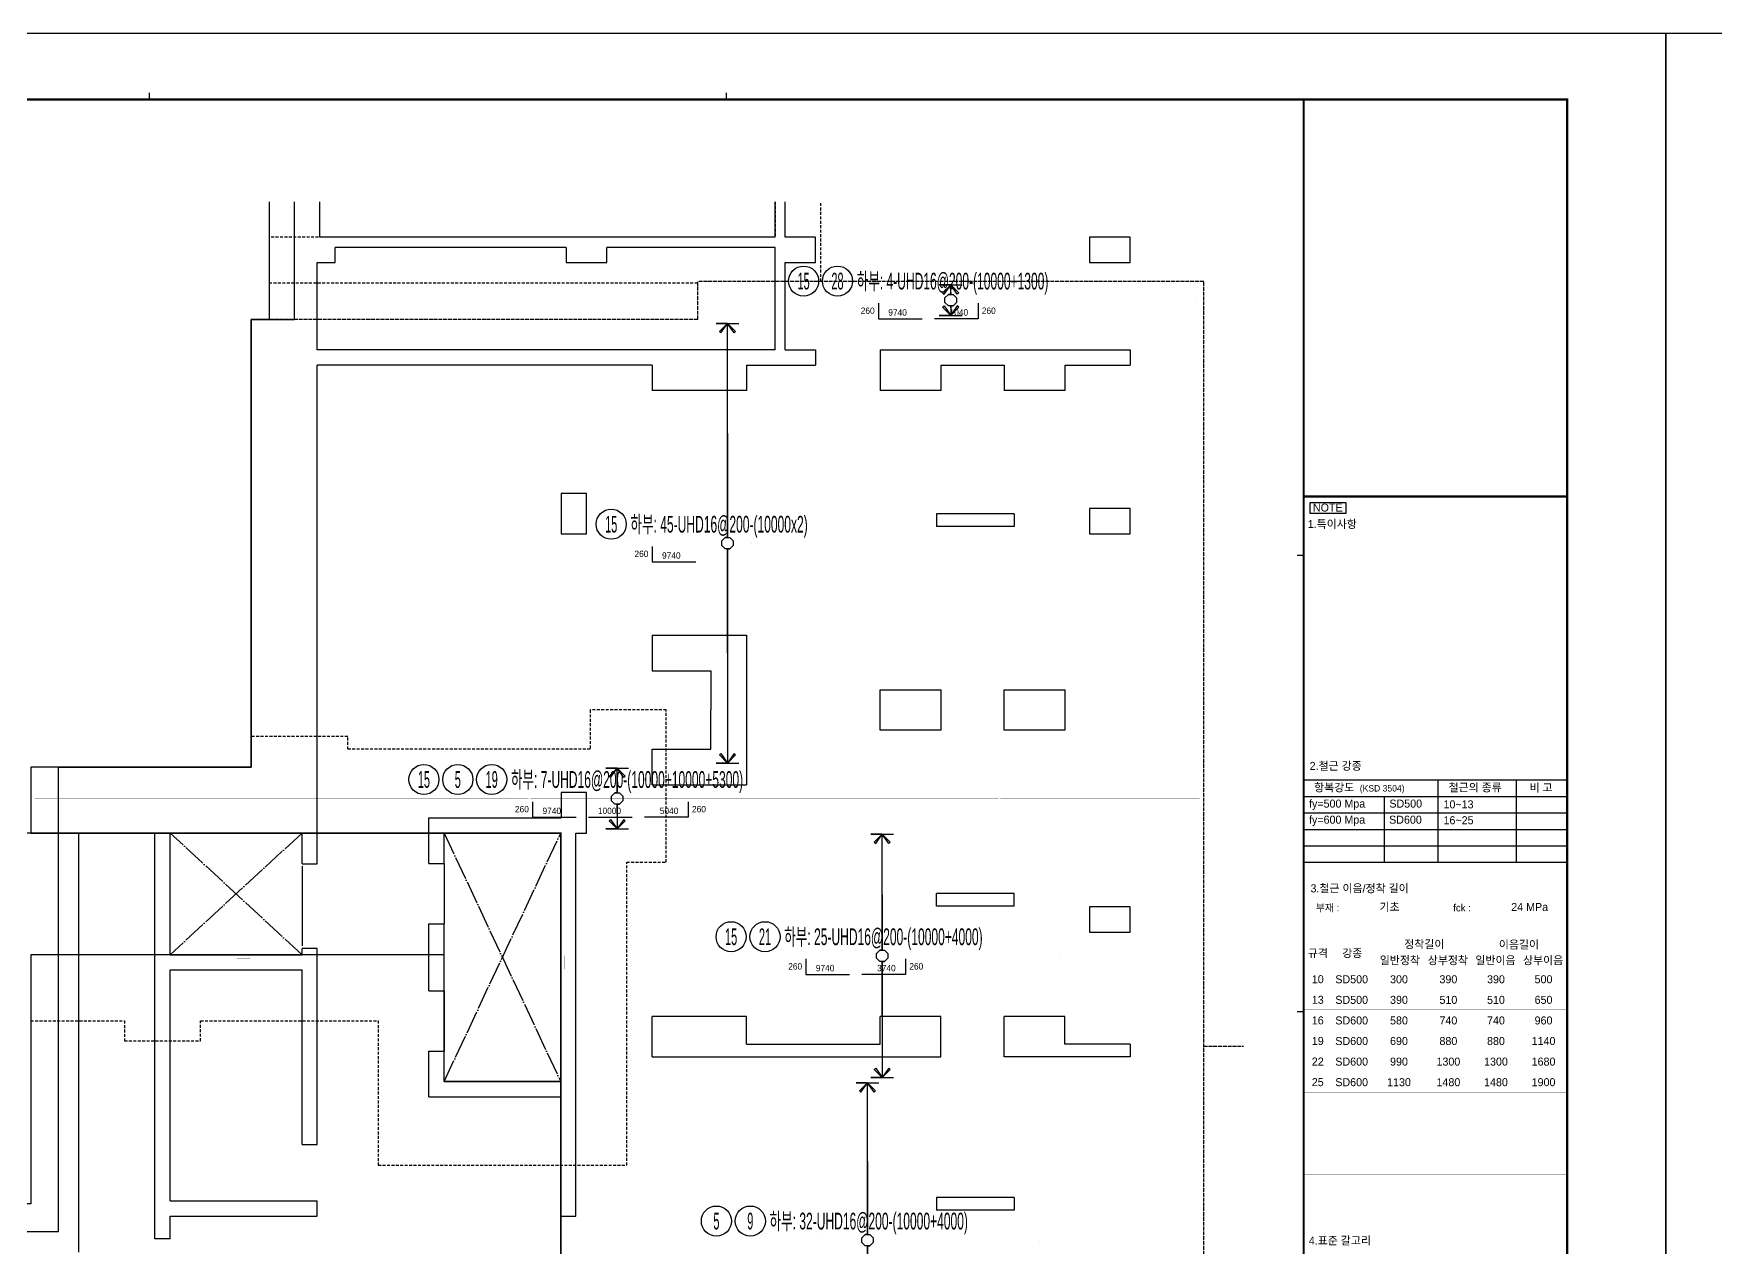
# Model space of a CAD drawing. Header units: millimetres. Extents: x 317501 to 814054, y -400799 to -14117.
# Drawn here: x 440841 to 473995, y -127773 to -103847 of the extents above; entities that cross this region are included whole.
import ezdxf
from ezdxf.enums import TextEntityAlignment as Align

# ---------------------------------------------------------------- set-up
doc = ezdxf.new("R2010")
doc.units = ezdxf.units.MM
doc.header["$LTSCALE"] = 38
for name, pattern in [('HID', [2.5, 2, -0.5]), ('XS-기초$0$DDOT', [14, 12, -1, 0, -1]), ('XS-기초$0$HID', [2.3, 1.5, -0.8])]:
    doc.linetypes.add(name, pattern=pattern)
for name, color, linetype in [('00', 7, 'Continuous'), ('DIM', 7, 'Continuous'), ('RP_TAG', 7, 'Continuous'), ('XDIM', 7, 'Continuous'), ('XREBAR', 1, 'Continuous'), ('XS-기초$0$EL7', 7, 'Continuous'), ('XS-기초$0$OPEN', 9, 'XS-기초$0$DDOT'), ('XS-기초$0$기초꺽임', 4, 'XS-기초$0$HID'), ('XS-기초$0$기초연단', 3, 'Continuous'), ('철근변경선', 1, 'HID')]:
    doc.layers.add(name, color=color, linetype=linetype)
doc.styles.add('RPWK1', font='Dotum.ttf', dxfattribs={"bigfont": 'whgtxt.shx'})
doc.styles.add('RPWK2', font='Dotum.ttf')
doc.styles.add('XRebarSheet', font='Hmkmrhd_0.ttf')

# ---------------------------------------------------------------- blocks, each defined once
blk = doc.blocks.new('dhs_sheet2e')
at = {"color": 7}
for p, q in [((38004.8, 57331.7), (38004.8, 57531.5)), ((55508.9, 57331.7), (55508.9, 57531.5)), ((73013.1, 43498.2), (72813.3, 43498.2)), ((73013.1, 36694), (81003.6, 36694)), ((77085.8, 36694), (77085.8, 34197)), ((79453.7, 36694), (79453.7, 34197)), ((73013.1, 36194.6), (81003.6, 36194.6)), ((75452.6, 36194.6), (75452.6, 34197)), ((73013.1, 35695.2), (81003.6, 35695.2)), ((73013.1, 35195.8), (81003.6, 35195.8)), ((73013.1, 34696.4), (81003.6, 34696.4)), ((73013.1, 34197), (81003.6, 34197)), ((73013.1, 29664.7), (72813.3, 29664.7))]:
    blk.add_line(p, q, dxfattribs=at)
for points in [[(84000, 0), (84000, 59329.4), (0, 59329.4), (0, 0)], [(73208.2, 45108.5), (74292.8, 45108.5), (74292.8, 44775), (73208.2, 44775)]]:
    blk.add_lwpolyline(points, close=True, dxfattribs=at)
at = {"color": 30, "const_width": 64.9}
blk.add_lwpolyline([(81003.6, 57331.7), (2996.4, 57331.7), (2996.4, 1997.6), (81003.6, 1997.6)], close=True, dxfattribs=at)
at = {"color": 30}
for points, const_width in [([(73013.1, 1997.6), (73013.1, 57331.7)], 64.9), ([(73013.1, 45291.6), (81003.6, 45291.6)], 64.9), ([(73013.1, 37482.7), (81003.6, 37482.7)], 1.25)]:
    blk.add_lwpolyline(points, dxfattribs=dict(at, const_width=const_width))
at = {"ltscale": 2, "const_width": 1.25}
for points in [[(73013.1, 36694), (73013.1, 34197)], [(81003.6, 36694), (81003.6, 34197)], [(73013.1, 33114.4), (73013.1, 32518)], [(81003.6, 32518), (81003.6, 33114.4)], [(73013.1, 31595.4), (73013.1, 23480)], [(81003.6, 23480), (81003.6, 31595.4)]]:
    blk.add_lwpolyline(points, dxfattribs=at)
at = {"color": 7, "const_width": 1.25}
for points in [[(73013.1, 33114.4), (81003.6, 33114.4)], [(75010.7, 32518), (75010.7, 33114.4)], [(77008.3, 33114.4), (77008.3, 32518)], [(79005.9, 32518), (79005.9, 33114.4)], [(73013.1, 32518), (81003.6, 32518)], [(73013.1, 31920), (81003.6, 31920)], [(73839.2, 31920), (73839.2, 23480)], [(75231.7, 31920), (75231.7, 23480)], [(78117.6, 31920), (78117.6, 23480)], [(75231.7, 31445.6), (81003.6, 31445.6)], [(76674.7, 31445.6), (76674.7, 23480)], [(79560.6, 31445.6), (79560.6, 23480)], [(73013.1, 30971.1), (81003.6, 30971.1)], [(73013.1, 30346.9), (81003.6, 30346.9)], [(73013.1, 29722.6), (81003.6, 29722.6)], [(73013.1, 29098.3), (81003.6, 29098.3)], [(73013.1, 28474.1), (81003.6, 28474.1)], [(73013.1, 27849.8), (81003.6, 27849.8)], [(73013.1, 27225.6), (81003.6, 27225.6)], [(73013.1, 26601.3), (81003.6, 26601.3)], [(73013.1, 25977.1), (81003.6, 25977.1)], [(73013.1, 25352.8), (81003.6, 25352.8)], [(73013.1, 24728.5), (81003.6, 24728.5)], [(73013.1, 24104.3), (81003.6, 24104.3)], [(73013.1, 23480), (81003.6, 23480)]]:
    blk.add_lwpolyline(points, dxfattribs=at)
at = {"color": 7, "ltscale": 2, "const_width": 1.25}
blk.add_lwpolyline([(77008.3, 32518), (77008.3, 33114.4)], dxfattribs=at)
at = {"color": 7, "style": 'XRebarSheet'}
for s, height, p in [('NOTE', 242.71, (73292, 44833.7)), ('1.특이사항', 242.71, (73135.9, 44335.3)), ('2.철근 강종', 242.71, (73193, 37000.1)), ('3.철근 이음/정착 길이', 242.711, (73219.2, 33284.8)), ('4.표준 갈고리', 242.71, (73168.2, 22602.8))]:
    blk.add_text(s, height=height, dxfattribs=at).set_placement(p)
at = {"color": 3, "style": 'XRebarSheet'}
for s, height, p in [('항복강도', 242.71, (73329, 36346.4)), ('(KSD 3504)', 194.17, (74714.3, 36344.3)), ('철근의 종류', 242.71, (77406.6, 36345.3)), ('비 고', 242.71, (79864.2, 36338.4)), ('부재 :', 220, (73378.9, 32707.9)), ('fck :', 220, (77546.2, 32707.9)), ('규격', 242.71, (73138.4, 31320.7)), ('강종', 242.71, (74182, 31320.7))]:
    blk.add_text(s, height=height, dxfattribs=at).set_placement(p)
blk = doc.blocks.new('szdhdte')
at = {"layer": 'DIM', "color": 5}
for p, q in [((4650, 17985), (4650, 20302)), ((5150, 19605), (5150, 20302)), ((14125, 19605), (14125, 20302)), ((14325, 19605), (14325, 20302)), ((14125, 19605), (5150, 19605)), ((14925, 19605), (14325, 19605)), ((14925, 19105), (14925, 19605)), ((20325, 19605), (20325, 19105)), ((21125, 19605), (20325, 19605)), ((21125, 19105), (21125, 19605)), ((10010, 19405), (5450, 19405)), ((5450, 19105), (5450, 19405)), ((10010, 19405), (10010, 19105)), ((14125, 19405), (10810, 19405)), ((10810, 19105), (10810, 19405)), ((14125, 17385), (14125, 19405)), ((5100, 17385), (5100, 19105)), ((5100, 19105), (5450, 19105)), ((10010, 19105), (10810, 19105)), ((14325, 17385), (14325, 19105)), ((14325, 19105), (14925, 19105)), ((20325, 19105), (21125, 19105)), ((3800, 17985), (4650, 17985)), ((3800, 9160), (3800, 17985)), ((14125, 17385), (5100, 17385)), ((14325, 17385), (14925, 17385)), ((14925, 17385), (14925, 17085)), ((16195, 17385), (16195, 16585)), ((16195, 17385), (21125, 17385)), ((21125, 17385), (21125, 17085)), ((11700, 17085), (5100, 17085)), ((5100, 8260), (5100, 17085)), ((11700, 17085), (11700, 16585)), ((13560, 17085), (13560, 16585)), ((13560, 17085), (14925, 17085)), ((17395, 17085), (18640, 17085)), ((17395, 17085), (17395, 16585)), ((18640, 17085), (18640, 16585)), ((19840, 17085), (19840, 16585)), ((19840, 17085), (21125, 17085)), ((13560, 16585), (11700, 16585)), ((17395, 16585), (16195, 16585)), ((19840, 16585), (18640, 16585)), ((10410, 14555), (9910, 14555)), ((9910, 14555), (9910, 13755)), ((10410, 13755), (10410, 14555)), ((18840, 14155), (17305, 14155)), ((17305, 14155), (17305, 13905)), ((18840, 14155), (18840, 13905)), ((20325, 14255), (20325, 13755)), ((21125, 14255), (20325, 14255)), ((21125, 13755), (21125, 14255)), ((9910, 13755), (10410, 13755)), ((18840, 13905), (17305, 13905)), ((20325, 13755), (21125, 13755)), ((11700, 11760), (11700, 11060)), ((11700, 11760), (13560, 11760)), ((13560, 11760), (13560, 8810)), ((11700, 11060), (12860, 11060)), ((12860, 11060), (12860, 10285)), ((16195, 9885), (16195, 10685)), ((16195, 10685), (17395, 10685)), ((17395, 10685), (17395, 9885)), ((18640, 9885), (18640, 10685)), ((18640, 10685), (19840, 10685)), ((19840, 10685), (19840, 9885)), ((12860, 9510), (12860, 10285)), ((17395, 9885), (16195, 9885)), ((19840, 9885), (18640, 9885)), ((11700, 8810), (11700, 9510)), ((11700, 9510), (12860, 9510)), ((0, 9160), (3800, 9160)), ((0, 0), (0, 9160)), ((10410, 8660), (9910, 8660)), ((9910, 8660), (9910, 8160)), ((10410, 7860), (10410, 8660)), ((11700, 8810), (13560, 8810)), ((5100, 7255), (5100, 8260)), ((7300, 8160), (9910, 8160)), ((7300, 7260), (7300, 8160)), ((400, 7860), (1900, 7860)), ((400, -400), (400, 7860)), ((1900, -140), (1900, 7860)), ((2200, 5460), (2200, 7860)), ((2200, 7860), (4800, 7860)), ((4800, 7255), (4800, 7860)), ((7600, 7860), (9900, 7860)), ((7600, 7260), (7600, 7860)), ((9900, 2960), (9900, 7860)), ((10200, 310), (10200, 7860)), ((10200, 7860), (10410, 7860)), ((4800, 7255), (5100, 7255)), ((7300, 7260), (7600, 7260)), ((18840, 6665), (17305, 6665)), ((17305, 6415), (17305, 6665)), ((18840, 6415), (18840, 6665)), ((18840, 6415), (17305, 6415)), ((20325, 6405), (20325, 5905)), ((21125, 6405), (20325, 6405)), ((21125, 5905), (21125, 6405)), ((7300, 4750), (7300, 6070)), ((7300, 6070), (7600, 6070)), ((7600, 4750), (7600, 6070)), ((20325, 5905), (21125, 5905)), ((2200, 5460), (4800, 5460)), ((4800, 5460), (4800, 5585)), ((5100, 5585), (4800, 5585)), ((5100, 1720), (5100, 5585)), ((5100, 5160), (5100, 5585)), ((2200, 610), (2200, 5160)), ((2200, 5160), (4800, 5160)), ((4800, 1720), (4800, 5160)), ((7300, 4750), (7600, 4750)), ((13560, 4245), (11700, 4245)), ((11700, 3445), (11700, 4245)), ((13560, 3695), (13560, 4245)), ((16195, 3695), (16195, 4245)), ((17395, 4245), (16195, 4245)), ((17395, 3445), (17395, 4245)), ((18640, 3445), (18640, 4245)), ((19840, 4245), (18640, 4245)), ((19840, 3695), (19840, 4245)), ((13560, 3695), (16195, 3695)), ((21125, 3695), (19840, 3695)), ((21125, 3695), (21125, 3445)), ((7300, 2660), (7300, 3560)), ((7300, 3560), (7600, 3560)), ((7600, 2960), (7600, 3560)), ((11700, 3445), (17395, 3445)), ((21125, 3445), (18640, 3445)), ((7300, 2660), (9900, 2660)), ((7600, 2960), (9900, 2960)), ((9900, 310), (9900, 2660)), ((4800, 1720), (5100, 1720)), ((18840, 675), (17305, 675)), ((17305, 675), (17305, 425)), ((18840, 675), (18840, 425)), ((2200, 610), (5100, 610)), ((5100, 310), (5100, 610)), ((18840, 425), (17305, 425)), ((0, 0), (-11685, 0)), ((2200, -140), (2200, 310)), ((2200, 310), (5100, 310)), ((9900, 310), (10200, 310)), ((2200, -140), (1900, -140))]:
    blk.add_line(p, q, dxfattribs=at)
at = {"layer": 'XS-기초$0$EL7'}
for p, q in [((4800, 7205), (4800, 5635)), ((7600, 7260), (7600, 6070)), ((7600, 4750), (7600, 3560))]:
    blk.add_line(p, q, dxfattribs=at)
at = {"layer": 'XS-기초$0$OPEN'}
for p, q in [((4800, 7860), (2200, 5460)), ((4800, 5460), (2200, 7860)), ((7600, 2960), (9900, 7860)), ((7600, 7860), (9900, 2960))]:
    blk.add_line(p, q, dxfattribs=at)
at = {"layer": 'XS-기초$0$기초꺽임', "color": 6}
for points in [[(14125, 20302), (14125, 19605), (4150, 19605), (4150, 18705), (12600, 18705)], [(15025, 18735), (15025, 20302)]]:
    blk.add_lwpolyline(points, dxfattribs=at)
at = {"layer": 'XS-기초$0$기초꺽임', "color": 8}
blk.add_lwpolyline([(3800, 9160), (-550, 9160), (-550, 7860), (9900, 7860), (9900, 2960), (7600, 2960), (7600, 5460), (-550, 5460), (-550, 4160), (1300, 4160), (1300, 3760), (2800, 3760), (2800, 4160), (6300, 4160), (6300, 1310), (11200, 1310), (11200, 7285), (11980, 7285), (11980, 10285), (10480, 10285), (10480, 9510), (5700, 9510), (5700, 9760), (3800, 9760)], close=True, dxfattribs=at)
at = {"layer": 'XS-기초$0$기초연단'}
for p, q in [((4150, 20302), (4150, 17985)), ((4150, 17985), (3800, 17985)), ((3800, 17985), (3800, 9160)), ((3800, 9160), (-550, 9160))]:
    blk.add_line(p, q, dxfattribs=at)
at = {"layer": 'XS-기초$0$기초연단', "color": 4, "linetype": 'HID'}
for p, q in [((22575, 18735), (12600, 18735)), ((12600, 17985), (12600, 18735)), ((22575, -12420), (22575, 18735)), ((12600, 17985), (4150, 17985))]:
    blk.add_line(p, q, dxfattribs=at)
at = {"layer": 'XS-기초$0$기초연단'}
blk.add_lwpolyline([(4150, 20302), (4150, 17985), (3800, 17985), (3800, 9160), (-550, 9160), (-550, 7860), (9900, 7860), (9900, 2960), (7600, 2960), (7600, 5460), (-550, 5460), (-550, 550), (-11135, 550), (-11135, 3760), (-14785, 3760), (-14785, 4360), (-19485, 4360), (-19485, -10965), (4725, -10965)], dxfattribs=at)
at = {"layer": 'XS-기초$0$기초연단', "color": 4, "linetype": 'HID'}
blk.add_lwpolyline([(22575, 3655), (23362, 3655)], dxfattribs=at)
at = {"layer": '철근변경선', "ltscale": 2, "const_width": 30}
blk.add_lwpolyline([(9900, -12612), (9900, 7860), (-1534, 7860)], dxfattribs=at)
blk = doc.blocks.new('*U1078', base_point=(456984.7525, -108725.1809))
at = {"layer": 'RP_TAG', "color": 0, "linetype": 'Continuous', "ltscale": 100}
for centre in [(456019.5025, -108725.1809), (456687.7525, -108725.1809)]:
    blk.add_circle(centre, 297, dxfattribs=at)
at = {"layer": 'RP_TAG', "color": 0, "linetype": 'Continuous', "ltscale": 100, "style": 'RPWK1', "width": 0.5}
for s, p in [('15', (456019.5025, -108725.1809)), ('28', (456687.7525, -108725.1809))]:
    blk.add_text(s, height=330, dxfattribs=at).set_placement(p, align=Align.MIDDLE_CENTER)
at = {"layer": 'RP_TAG', "color": 0, "linetype": 'Continuous', "ltscale": 100, "style": 'RPWK1', "width": 0.55}
blk.add_text('하부: 4-UHD16@200-(10000+1300)', height=330, dxfattribs=at).set_placement((457067.2525, -108725.1809), align=Align.MIDDLE_LEFT)
blk = doc.blocks.new('*U1086', base_point=(450167.8775, -118550.1809))
at = {"layer": 'RP_TAG', "color": 0, "linetype": 'Continuous', "ltscale": 100}
for centre in [(448534.3775, -118550.1809), (449202.6275, -118550.1809), (449870.8775, -118550.1809)]:
    blk.add_circle(centre, 297, dxfattribs=at)
at = {"layer": 'RP_TAG', "color": 0, "linetype": 'Continuous', "ltscale": 100, "style": 'RPWK1', "width": 0.55}
blk.add_text('하부: 7-UHD16@200-(10000+10000+5300)', height=330, dxfattribs=at).set_placement((450250.3775, -118550.1809), align=Align.MIDDLE_LEFT)
at = {"layer": 'RP_TAG', "color": 0, "linetype": 'Continuous', "ltscale": 100, "style": 'RPWK1', "width": 0.5}
for s, p in [('15', (448534.3775, -118550.1809)), ('5', (449202.6275, -118550.1809)), ('19', (449870.8775, -118550.1809))]:
    blk.add_text(s, height=330, dxfattribs=at).set_placement(p, align=Align.MIDDLE_CENTER)
blk = doc.blocks.new('*U1089', base_point=(452524.1275, -113517.6809))
at = {"layer": 'RP_TAG', "color": 0, "linetype": 'Continuous', "ltscale": 100}
blk.add_circle((452227.1275, -113517.6809), 297, dxfattribs=at)
at = {"layer": 'RP_TAG', "color": 0, "linetype": 'Continuous', "ltscale": 100, "style": 'RPWK1', "width": 0.5}
blk.add_text('15', height=330, dxfattribs=at).set_placement((452227.1275, -113517.6809), align=Align.MIDDLE_CENTER)
at = {"layer": 'RP_TAG', "color": 0, "linetype": 'Continuous', "ltscale": 100, "style": 'RPWK1', "width": 0.55}
blk.add_text('하부: 45-UHD16@200-(10000x2)', height=330, dxfattribs=at).set_placement((452606.6275, -113517.6809), align=Align.MIDDLE_LEFT)
blk = doc.blocks.new('*U1090', base_point=(455556.181, -121650.1809))
at = {"layer": 'RP_TAG', "color": 0, "linetype": 'Continuous', "ltscale": 100}
for centre in [(454590.931, -121650.1809), (455259.181, -121650.1809)]:
    blk.add_circle(centre, 297, dxfattribs=at)
at = {"layer": 'RP_TAG', "color": 0, "linetype": 'Continuous', "ltscale": 100, "style": 'RPWK1', "width": 0.5}
for s, p in [('15', (454590.931, -121650.1809)), ('21', (455259.181, -121650.1809))]:
    blk.add_text(s, height=330, dxfattribs=at).set_placement(p, align=Align.MIDDLE_CENTER)
at = {"layer": 'RP_TAG', "color": 0, "linetype": 'Continuous', "ltscale": 100, "style": 'RPWK1', "width": 0.55}
blk.add_text('하부: 25-UHD16@200-(10000+4000)', height=330, dxfattribs=at).set_placement((455638.681, -121650.1809), align=Align.MIDDLE_LEFT)
blk = doc.blocks.new('*U1096', base_point=(455266.181, -127255.1811))
at = {"layer": 'RP_TAG', "color": 0, "linetype": 'Continuous', "ltscale": 100}
for centre in [(454300.931, -127255.1811), (454969.181, -127255.1811)]:
    blk.add_circle(centre, 297, dxfattribs=at)
at = {"layer": 'RP_TAG', "color": 0, "linetype": 'Continuous', "ltscale": 100, "style": 'RPWK1', "width": 0.5}
for s, p in [('5', (454300.931, -127255.1811)), ('9', (454969.181, -127255.1811))]:
    blk.add_text(s, height=330, dxfattribs=at).set_placement(p, align=Align.MIDDLE_CENTER)
at = {"layer": 'RP_TAG', "color": 0, "linetype": 'Continuous', "ltscale": 100, "style": 'RPWK1', "width": 0.55}
blk.add_text('하부: 32-UHD16@200-(10000+4000)', height=330, dxfattribs=at).set_placement((455348.681, -127255.1811), align=Align.MIDDLE_LEFT)

msp = doc.modelspace()

# ---------------------------------------------------------------- linework, layer by layer
at = {"layer": 'RP_TAG', "color": 250, "linetype": 'Continuous', "ltscale": 100}
for p, q in [((456984.8, -108972.7), (456984.8, -108972.7)), ((458467.2, -108972.7), (458467.2, -108972.7)), ((452524.1, -113765.2), (452524.1, -113765.2)), ((450167.9, -118797.7), (450167.9, -118797.7)), ((451650.3, -118797.7), (451650.3, -118797.7)), ((452754.2, -118797.7), (452754.2, -118797.7)), ((455556.2, -121897.7), (455556.2, -121897.7)), ((457038.6, -121897.7), (457038.6, -121897.7)), ((455266.2, -127502.7), (455266.2, -127502.7)), ((456370.1, -127502.7), (456370.1, -127502.7))]:
    msp.add_line(p, q, dxfattribs=at)
at = {"layer": 'RP_TAG', "color": 1, "linetype": 'Continuous', "ltscale": 100}
for points in [[(457495.4, -109163.2), (457495.4, -109467.7), (458355, -109467.7)], [(459458.7, -109163.2), (459458.7, -109467.7), (458599.2, -109467.7)], [(453034.7, -113955.7), (453034.7, -114260.2), (453894.3, -114260.2)], [(450678.5, -118988.2), (450678.5, -119292.7), (451538.1, -119292.7)], [(453745.8, -118988.2), (453745.8, -119292.7), (452886.2, -119292.7)], [(451782.3, -119292.7), (452642, -119292.7)], [(456066.8, -122088.2), (456066.8, -122392.7), (456926.4, -122392.7)], [(458030.2, -122088.2), (458030.2, -122392.7), (457170.6, -122392.7)]]:
    msp.add_lwpolyline(points, dxfattribs=at)
at = {"layer": 'XDIM', "color": 4, "linetype": 'Continuous', "ltscale": 6.50051e-315, "elevation": -1.5}
for points in [[(458919.9, -108950.2), (458919.9, -108987.7), (458873.3, -108987.7), (458966.5, -108987.7), (459032.4, -109053.6), (459032.4, -109146.8), (458966.5, -109212.7), (458873.3, -109212.7), (458807.4, -109146.8), (458807.4, -109053.6), (458873.3, -108987.7), (458919.9, -108987.7), (458919.9, -108950.2), (458919.9, -108950.2), (458919.9, -108800.2), (459079, -108959.3), (459049, -108984.5), (458919.9, -108800.2), (458760.8, -108959.3), (458790.9, -108984.5), (458919.9, -108800.2), (458694.9, -108800.2), (459144.9, -108800.2)], [(458919.9, -109250.2), (458919.9, -109212.7), (458966.5, -109212.7), (458873.3, -109212.7), (458807.4, -109146.8), (458807.4, -109053.6), (458873.3, -108987.7), (458966.5, -108987.7), (459032.4, -109053.6), (459032.4, -109146.8), (458966.5, -109212.7), (458919.9, -109212.7), (458919.9, -109250.2), (458919.9, -109250.2), (458919.9, -109400.2), (458760.8, -109241.1), (458790.9, -109215.9), (458919.9, -109400.2), (459079, -109241.1), (459049, -109215.9), (458919.9, -109400.2), (458694.9, -109400.2), (459144.9, -109400.2)], [(454519.9, -111726.4), (454519.9, -113780.2), (454473.3, -113780.2), (454566.5, -113780.2), (454632.4, -113846.1), (454632.4, -113939.3), (454566.5, -114005.2), (454473.3, -114005.2), (454407.4, -113939.3), (454407.4, -113846.1), (454473.3, -113780.2), (454519.9, -113780.2), (454519.9, -111726.4), (454519.9, -111726.4), (454519.9, -109560.2), (454679, -109719.3), (454649, -109744.5), (454519.9, -109560.2), (454360.8, -109719.3), (454390.9, -109744.5), (454519.9, -109560.2), (454294.9, -109560.2), (454744.9, -109560.2)], [(454519.9, -116058.9), (454519.9, -114005.2), (454566.5, -114005.2), (454473.3, -114005.2), (454407.4, -113939.3), (454407.4, -113846.1), (454473.3, -113780.2), (454566.5, -113780.2), (454632.4, -113846.1), (454632.4, -113939.3), (454566.5, -114005.2), (454519.9, -114005.2), (454519.9, -116058.9), (454519.9, -116058.9), (454519.9, -118225.2), (454360.8, -118066.1), (454390.9, -118040.9), (454519.9, -118225.2), (454679, -118066.1), (454649, -118040.9), (454519.9, -118225.2), (454294.9, -118225.2), (454744.9, -118225.2)], [(452344.9, -118625.2), (452344.9, -118812.7), (452298.3, -118812.7), (452391.5, -118812.7), (452457.4, -118878.6), (452457.4, -118971.8), (452391.5, -119037.7), (452298.3, -119037.7), (452232.4, -118971.8), (452232.4, -118878.6), (452298.3, -118812.7), (452344.9, -118812.7), (452344.9, -118625.2), (452344.9, -118625.2), (452344.9, -118325.2), (452504, -118484.3), (452474, -118509.5), (452344.9, -118325.2), (452185.8, -118484.3), (452215.9, -118509.5), (452344.9, -118325.2), (452119.9, -118325.2), (452569.9, -118325.2)], [(452344.9, -119225.2), (452344.9, -119037.7), (452391.5, -119037.7), (452298.3, -119037.7), (452232.4, -118971.8), (452232.4, -118878.6), (452298.3, -118812.7), (452391.5, -118812.7), (452457.4, -118878.6), (452457.4, -118971.8), (452391.5, -119037.7), (452344.9, -119037.7), (452344.9, -119225.2), (452344.9, -119225.2), (452344.9, -119525.2), (452185.8, -119366.1), (452215.9, -119340.9), (452344.9, -119525.2), (452504, -119366.1), (452474, -119340.9), (452344.9, -119525.2), (452119.9, -119525.2), (452569.9, -119525.2)], [(457569.9, -120825.2), (457569.9, -121912.7), (457523.3, -121912.7), (457616.5, -121912.7), (457682.4, -121978.6), (457682.4, -122071.8), (457616.5, -122137.7), (457523.3, -122137.7), (457457.4, -122071.8), (457457.4, -121978.6), (457523.3, -121912.7), (457569.9, -121912.7), (457569.9, -120825.2), (457569.9, -120825.2), (457569.9, -119625.2), (457729, -119784.3), (457699, -119809.5), (457569.9, -119625.2), (457410.8, -119784.3), (457440.9, -119809.5), (457569.9, -119625.2), (457344.9, -119625.2), (457794.9, -119625.2)], [(457569.9, -123225.2), (457569.9, -122137.7), (457616.5, -122137.7), (457523.3, -122137.7), (457457.4, -122071.8), (457457.4, -121978.6), (457523.3, -121912.7), (457616.5, -121912.7), (457682.4, -121978.6), (457682.4, -122071.8), (457616.5, -122137.7), (457569.9, -122137.7), (457569.9, -123225.2), (457569.9, -123225.2), (457569.9, -124425.2), (457410.8, -124266.1), (457440.9, -124240.9), (457569.9, -124425.2), (457729, -124266.1), (457699, -124240.9), (457569.9, -124425.2), (457344.9, -124425.2), (457794.9, -124425.2)]]:
    msp.add_lwpolyline(points, dxfattribs=at)
at = {"layer": 'XDIM', "color": 4, "linetype": 'Continuous', "ltscale": 6.50051e-315}
for points in [[(457279.9, -126080.2), (457279.9, -127517.7), (457233.3, -127517.7), (457326.5, -127517.7), (457392.4, -127583.6), (457392.4, -127676.8), (457326.5, -127742.7), (457233.3, -127742.7), (457167.4, -127676.8), (457167.4, -127583.6), (457233.3, -127517.7), (457279.9, -127517.7), (457279.9, -126080.2), (457279.9, -126080.2), (457279.9, -124530.2), (457439, -124689.3), (457409, -124714.5), (457279.9, -124530.2), (457120.8, -124689.3), (457150.9, -124714.5), (457279.9, -124530.2), (457054.9, -124530.2), (457504.9, -124530.2)], [(457279.9, -129180.2), (457279.9, -127742.7), (457326.5, -127742.7), (457233.3, -127742.7), (457167.4, -127676.8), (457167.4, -127583.6), (457233.3, -127517.7), (457326.5, -127517.7), (457392.4, -127583.6), (457392.4, -127676.8), (457326.5, -127742.7), (457279.9, -127742.7), (457279.9, -129180.2), (457279.9, -129180.2), (457279.9, -130730.2), (457120.8, -130571.1), (457150.9, -130545.9), (457279.9, -130730.2), (457439, -130571.1), (457409, -130545.9), (457279.9, -130730.2), (457054.9, -130730.2), (457504.9, -130730.2)]]:
    msp.add_lwpolyline(points, dxfattribs=at)
at = {"layer": 'XREBAR', "color": 171, "linetype": 'Continuous', "ltscale": 6.50051e-315, "const_width": 1}
for points in [[(454012.4, -109360.2), (454012.4, -109100.2), (463752.4, -109100.2), (463752.4, -109100.2)], [(462787.4, -109137.7), (462787.4, -109137.7), (463752.4, -109137.7), (463771.2, -109132.7), (463784.9, -109118.9), (463789.9, -109100.2), (463827.4, -109100.2), (463827.4, -109360.2)], [(445212.4, -114152.7), (445212.4, -113892.7), (454952.4, -113892.7), (454952.4, -113892.7)], [(454087.4, -113930.2), (454087.4, -113930.2), (454952.4, -113930.2), (454971.2, -113925.2), (454984.9, -113911.4), (454989.9, -113892.7), (463827.4, -113892.7), (463827.4, -114152.7)], [(440862.4, -119185.2), (440862.4, -118925.2), (450602.4, -118925.2), (450602.4, -118925.2)], [(449862.4, -118962.7), (449862.4, -118962.7), (450602.4, -118962.7), (450621.2, -118957.7), (450634.9, -118943.9), (450639.9, -118925.2), (459862.4, -118925.2), (459862.4, -118925.2)], [(459087.4, -118962.7), (459087.4, -118962.7), (459862.4, -118962.7), (459881.2, -118957.7), (459894.9, -118943.9), (459899.9, -118925.2), (463827.4, -118925.2), (463827.4, -119185.2)], [(444889.9, -129525.2), (444889.9, -129525.2), (444889.9, -128610.2), (444884.9, -128591.4), (444871.2, -128577.7), (444852.4, -128572.7), (444852.4, -122085.2), (445112.4, -122085.2)], [(451312.4, -122285.2), (451312.4, -122025.2), (461052.4, -122025.2), (461052.4, -122025.2)], [(460087.4, -122062.7), (460087.4, -122062.7), (461052.4, -122062.7), (461071.2, -122057.7), (461084.9, -122043.9), (461089.9, -122025.2), (463827.4, -122025.2), (463827.4, -122285.2)], [(450089.9, -129625.2), (450089.9, -129625.2), (450089.9, -128610.2), (450084.9, -128591.4), (450071.2, -128577.7), (450052.4, -128572.7), (450052.4, -124585.2), (450312.4, -124585.2)], [(450652.4, -127630.2), (450652.4, -127630.2), (460652.4, -127630.2), (460652.4, -127630.2)], [(459907.4, -127667.7), (459907.4, -127667.7), (460652.4, -127667.7), (460671.2, -127662.7), (460684.9, -127648.9), (460689.9, -127630.2), (463907.4, -127630.2), (463907.4, -127630.2)]]:
    msp.add_lwpolyline(points, dxfattribs=at)

# ---------------------------------------------------------------- block references
at = {"color": 255, "xscale": 0.6499999991059565, "yscale": 0.6499999991059565, "zscale": 0.6499999991059565}
for p in [(418420.9, -142410.8), (473020.9, -142410.8)]:
    msp.add_blockref('dhs_sheet2e', p, dxfattribs=at)
at = {"layer": '00'}
msp.add_blockref('szdhdte', (441332.4, -127465.2), dxfattribs=at)
at = {"layer": 'RP_TAG', "color": 171, "linetype": 'Continuous', "ltscale": 4.80703e-312}
for name, p in [('*U1078', (456984.8, -108725.2)), ('*U1089', (452524.1, -113517.7)), ('*U1086', (450167.9, -118550.2)), ('*U1090', (455556.2, -121650.2)), ('*U1096', (455266.2, -127255.2))]:
    msp.add_blockref(name, p, dxfattribs=at)

# ---------------------------------------------------------------- texts
at = {"color": 3, "style": 'XRebarSheet'}
for s, p in [('fy=500 Mpa', (465984.3, -119104)), ('SD500', (467567.9, -119104.1)), ('10~13', (468634.8, -119119.1)), ('fy=600 Mpa', (465983.6, -119421.3)), ('SD600', (467562.8, -119421.3)), ('16~25', (468635.4, -119432.5)), ('기초', (467373.2, -121142.3)), ('24 MPa', (469970.1, -121142.3))]:
    msp.add_text(s, height=157.76, dxfattribs=at).set_placement(p)
for s, p in [('정착길이', (468257.1, -121797.6)), ('이음길이', (470122, -121803.5)), ('일반정착', (467774.9, -122115)), ('상부정착', (468721.7, -122115)), ('일반이음', (469660.3, -122115)), ('상부이음', (470599, -122115)), ('10', (466156.2, -122487.5)), ('SD500', (466824.8, -122488.5)), ('300', (467757.7, -122488.5)), ('390', (468731.6, -122488.5)), ('390', (469669.5, -122488.5)), ('500', (470607.4, -122488.5)), ('13', (466156.2, -122893.2)), ('SD500', (466824.8, -122894.2)), ('390', (467757.7, -122894.2)), ('510', (468731.6, -122894.2)), ('510', (469669.5, -122894.2)), ('650', (470607.4, -122894.2)), ('16', (466156.2, -123299)), ('SD600', (466824.8, -123300)), ('580', (467757.7, -123300)), ('740', (468731.6, -123300)), ('740', (469669.5, -123300)), ('960', (470607.4, -123300)), ('19', (466156.2, -123704.8)), ('SD600', (466824.8, -123705.8)), ('690', (467757.7, -123705.8)), ('880', (468731.6, -123705.8)), ('880', (469669.5, -123705.8)), ('1140', (470607.4, -123705.8)), ('22', (466156.2, -124110.5)), ('SD600', (466824.8, -124111.5)), ('990', (467757.7, -124111.5)), ('1300', (468731.6, -124111.5)), ('1300', (469669.5, -124111.5)), ('1680', (470607.4, -124111.5)), ('25', (466156.2, -124516.3)), ('SD600', (466824.8, -124517.3)), ('1130', (467757.7, -124517.3)), ('1480', (468731.6, -124517.3)), ('1480', (469669.5, -124517.3)), ('1900', (470607.4, -124517.3))]:
    msp.add_text(s, height=157.76, dxfattribs=at).set_placement(p, align=Align.MIDDLE_CENTER)
at = {"layer": 'RP_TAG', "color": 2, "linetype": 'Continuous', "ltscale": 100, "style": 'RPWK2'}
for p in [(457420.9, -109409.5), (452960.3, -114202), (450604, -119234.5), (455992.3, -122334.5)]:
    msp.add_text('260', height=125.77, dxfattribs=at).set_placement(p, align=Align.BOTTOM_RIGHT)
for s, p in [('9740', (457872.8, -109443.6)), ('9740', (453412.2, -114236.1)), ('9740', (451055.9, -119268.6)), ('10000', (452193.3, -119269.6)), ('9740', (456444.2, -122368.6))]:
    msp.add_text(s, height=125.77, dxfattribs=at).set_placement(p, align=Align.BOTTOM_CENTER)
for s, p in [('1040', (459081.3, -109443.6)), ('5040', (453368.4, -119268.6)), ('3740', (457652.7, -122368.6))]:
    msp.add_text(s, height=125.77, rotation=359.99998, dxfattribs=at).set_placement(p, align=Align.BOTTOM_CENTER)
for p in [(459533.2, -109409.5), (453820.3, -119234.5), (458104.6, -122334.5)]:
    msp.add_text('260', height=125.77, rotation=359.99998, dxfattribs=at).set_placement(p, align=Align.BOTTOM_LEFT)

doc.saveas('drawing.dxf')
